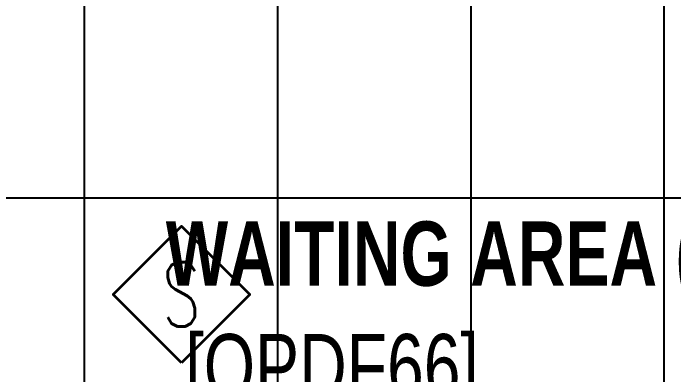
# Model space of a CAD drawing. Extents: x -12260 to 57327, y -29287 to 19916.
# Drawn here: x 9975 to 12026, y 1640 to 2763 of the extents above; entities that cross this region are included whole.
import ezdxf
from ezdxf.enums import TextEntityAlignment as Align

# ---------------------------------------------------------------- set-up
doc = ezdxf.new("R2010")
doc.units = 0
doc.header["$LTSCALE"] = 0.25
doc.linetypes.add('DASHDOT', pattern=[25.4, 12.7, -6.35, 0, -6.35])
for name, color, linetype, lineweight in [('01-First Floor$0$72_EGR_BASE_TEXT', 252, 'Continuous', 5), ('E-LITE-CLNG-CNDT', 6, 'DASHDOT', 35), ('F-ALRM-CLNG @ 100', 33, 'Continuous', 35)]:
    doc.layers.add(name, color=color, linetype=linetype, lineweight=lineweight)
doc.layers.add('01-First Floor$0$FALSE CEILING', color=251, linetype='Continuous')
doc.styles.add('01-First Floor$0$X3G_ENTITY_9EC9', font='swisscl.ttf', dxfattribs={"height": 0.2})
doc.styles.add('01-First Floor$0$X3G_ENTITY_9F38', font='swisscl.ttf', dxfattribs={"height": 0.2})
doc.styles.add('DC_SIMPLEX', font='SIMPLEX.shx', dxfattribs={"width": 0.7})

# ---------------------------------------------------------------- blocks, each defined once
blk = doc.blocks.new('01-First Floor')
at = {"layer": '01-First Floor$0$FALSE CEILING', "linetype": 'Continuous'}
for p, q in [((10196.4, -810), (10196.4, 3760)), ((10796.4, -810), (10796.4, 3760)), ((11396.4, -810), (11396.4, 3760)), ((11996.4, -810), (11996.4, 3760)), ((8396.4, 2190), (13106, 2190))]:
    blk.add_line(p, q, dxfattribs=at)
at = {"layer": '01-First Floor$0$72_EGR_BASE_TEXT', "char_height": 200, "attachment_point": 2}
for s, insert, style in [('{\\fSwis721 LtCn BT|b1|i0|c0|p34;WAITING AREA (V}IP)', (11473.3, 2116.2, 0), '01-First Floor$0$X3G_ENTITY_9EC9'), ('[OPDF66]', (10964.8, 1766.4), '01-First Floor$0$X3G_ENTITY_9F38')]:
    blk.add_mtext(s, dxfattribs=dict(at, insert=insert, style=style))
blk = doc.blocks.new('A$C5CF53093')
blk.add_lwpolyline([(0, -212.1), (-212.1, 0), (0, 212.1), (212.1, 0)], close=True)
blk = doc.blocks.new('*U59')
at = {"xscale": 0.01, "yscale": 0.01, "zscale": 0.01}
blk.add_blockref('A$C5CF53093', (0.007, -0.007), dxfattribs=at)
at = {"color": 6, "style": 'DC_SIMPLEX', "width": 0.7, "flags": 8}
blk.add_attdef('TYPE', text='', height=2, rotation=360, dxfattribs=at).set_placement((0, 0), align=Align.MIDDLE_CENTER)

msp = doc.modelspace()

# ---------------------------------------------------------------- block references
at = {"layer": 'E-LITE-CLNG-CNDT'}
msp.add_blockref('01-First Floor', (0, 0), dxfattribs=at)
at = {"layer": 'F-ALRM-CLNG @ 100', "xscale": 100, "yscale": 100, "zscale": 100}
msp.add_blockref('*U59', (10496.4, 1890), dxfattribs=at).add_auto_attribs({'TYPE': 'S'})

doc.saveas('drawing.dxf')
